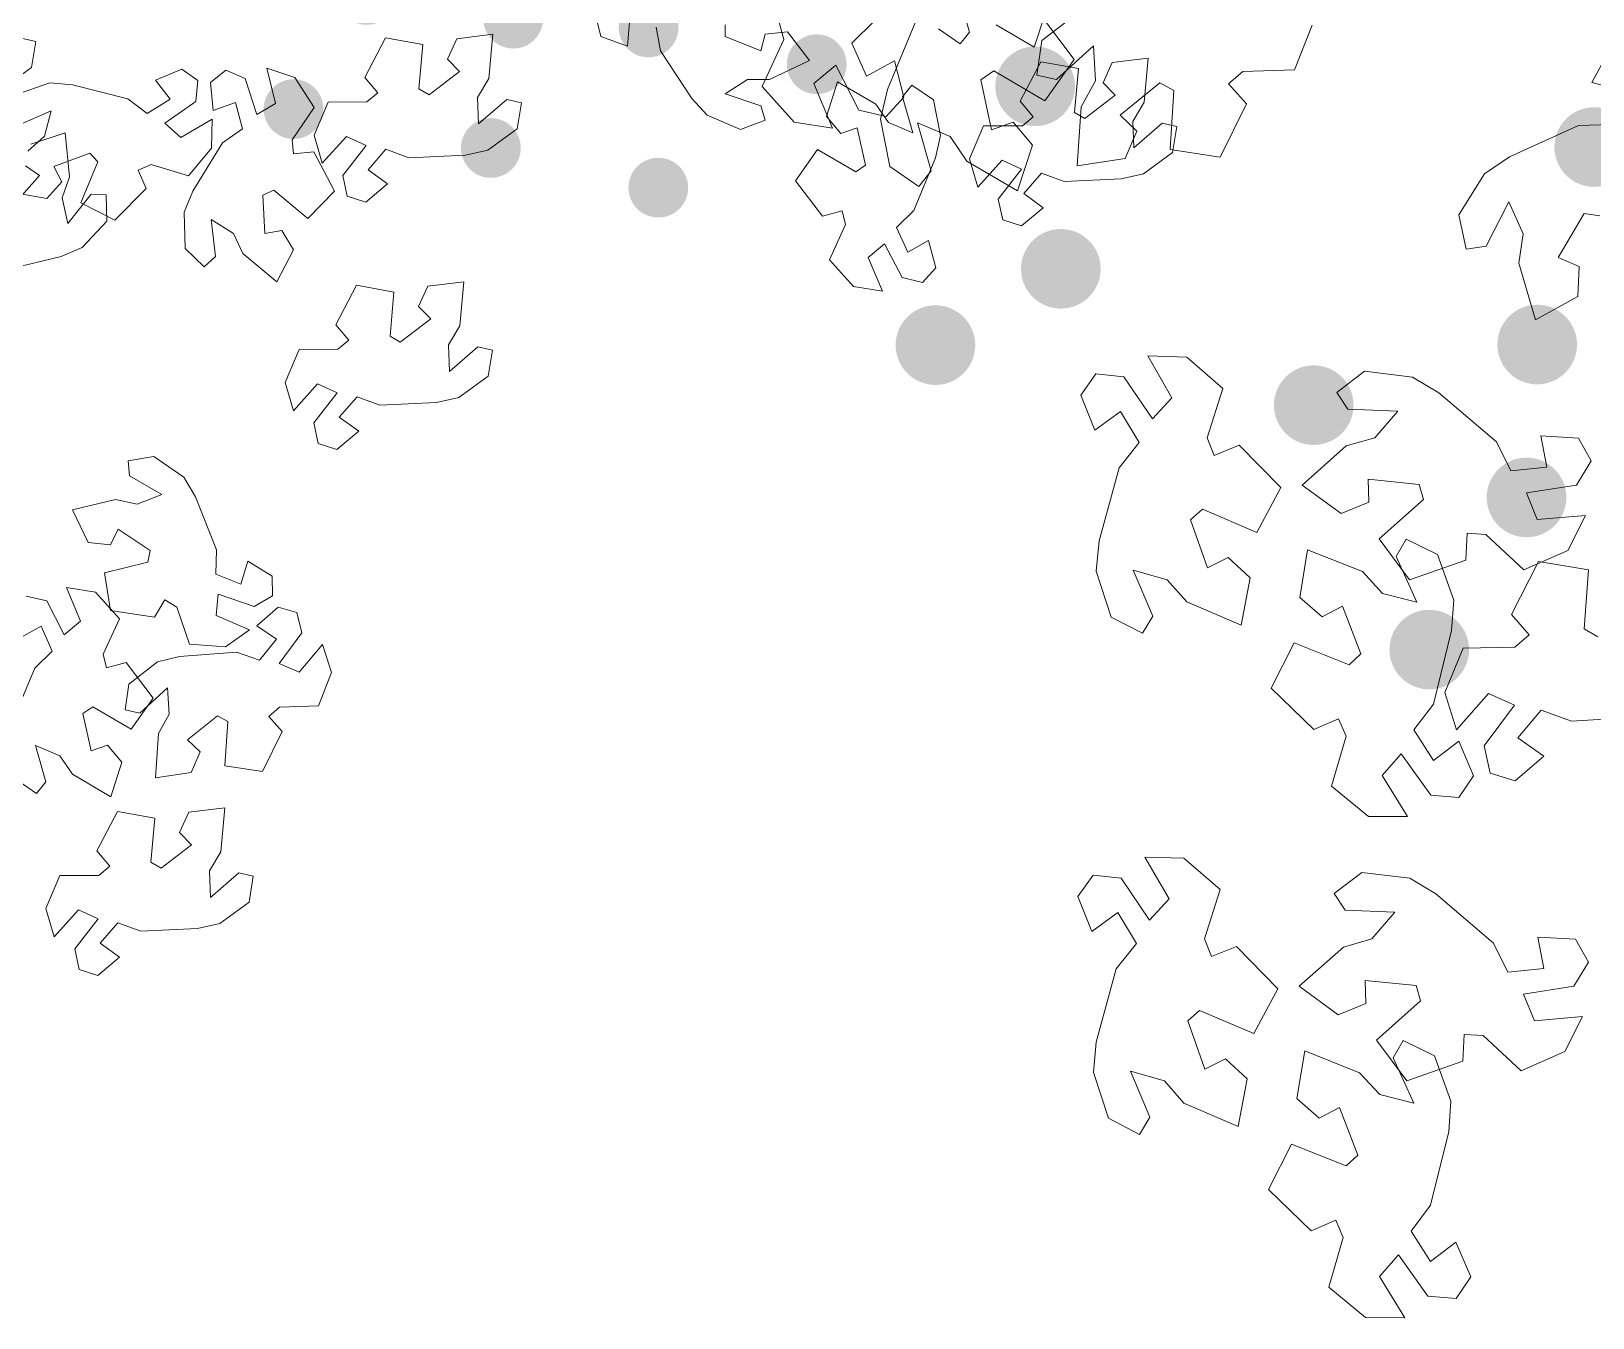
# Model space of a CAD drawing. Header units: millimetres. Extents: x 935 to 13922, y 3203 to 7816.
# Drawn here: x 4587.6 to 4680, y 7081.5 to 7157.6 of the extents above; entities that cross this region are included whole.
import ezdxf

# ---------------------------------------------------------------- set-up
doc = ezdxf.new("R2010")
doc.units = ezdxf.units.MM
doc.layers.add('ALBERI frutti - Fruit', color=7, linetype='Continuous', lineweight=5, true_color=0xfd8930)
doc.layers.add('ALBERO - TREE', color=96, linetype='Continuous', lineweight=5)

msp = doc.modelspace()

# ---------------------------------------------------------------- hatches: boundary and pattern name
at = {"layer": 'ALBERI frutti - Fruit', "lineweight": 30}
h = msp.add_hatch(color=256, dxfattribs=at)
h.dxf.hatch_style = 1
edge = h.paths.add_edge_path()
edge.add_arc((4583.159, 7190.261), 1.767, 0, 360)
edge = h.paths.add_edge_path()
edge.add_arc((4575.708, 7190.375), 1.767, 0, 360)
edge = h.paths.add_edge_path()
edge.add_arc((4585.655, 7177.942), 1.767, 0, 360)
edge = h.paths.add_edge_path()
edge.add_arc((4586.795, 7169.844), 1.767, 0, 360)
edge = h.paths.add_edge_path()
edge.add_arc((4610.458, 7175.246), 1.767, 0, 360)
edge = h.paths.add_edge_path()
edge.add_arc((4613.197, 7178.494), 1.767, 0, 360)
edge = h.paths.add_edge_path()
edge.add_arc((4598.016, 7163.794), 1.767, 0, 360)
edge = h.paths.add_edge_path()
edge.add_arc((4603.14, 7152.949), 1.767, 0, 360)
edge = h.paths.add_edge_path()
edge.add_arc((4607.458, 7159.7), 1.767, 0, 360)
edge = h.paths.add_edge_path()
edge.add_arc((4607.93, 7166.483), 1.767, 0, 360)
edge = h.paths.add_edge_path()
edge.add_arc((4643.108, 7174.371), 1.767, 0, 360)
edge = h.paths.add_edge_path()
edge.add_arc((4647.647, 7165.478), 1.767, 0, 360)
edge = h.paths.add_edge_path()
edge.add_arc((4651.384, 7172.356), 1.767, 0, 360)
edge = h.paths.add_edge_path()
edge.add_arc((4652.007, 7178.903), 1.767, 0, 360)
edge = h.paths.add_edge_path()
edge.add_arc((4643.756, 7180.103), 1.767, 0, 360)
edge = h.paths.add_edge_path()
edge.add_arc((4656.838, 7186.149), 1.767, 0, 360)
edge = h.paths.add_edge_path()
edge.add_arc((4645.988, 7187.513), 1.767, 0, 360)
edge = h.paths.add_edge_path()
edge.add_arc((4636.412, 7186.371), 1.767, 0, 360)
edge = h.paths.add_edge_path()
edge.add_arc((4621.59, 7193.669), 1.767, 0, 360)
edge = h.paths.add_edge_path()
edge.add_arc((4625.079, 7197.563), 1.767, 0, 360)
edge = h.paths.add_edge_path()
edge.add_arc((4643.977, 7205.17), 1.767, 0, 360)
edge = h.paths.add_edge_path()
edge.add_arc((4649.515, 7212.868), 1.767, 0, 360)
edge = h.paths.add_edge_path()
edge.add_arc((4643.687, 7208.474), 1.767, 0, 360)
edge = h.paths.add_edge_path()
edge.add_arc((4633.761, 7209.434), 1.767, 0, 360)
edge = h.paths.add_edge_path()
edge.add_arc((4628.615, 7224.909), 1.767, 0, 360)
edge = h.paths.add_edge_path()
edge.add_arc((4631.852, 7222.376), 1.767, 0, 360)
edge = h.paths.add_edge_path()
edge.add_arc((4636.45, 7217.721), 1.767, 0, 360)
edge = h.paths.add_edge_path()
edge.add_arc((4644.704, 7218.859), 1.767, 0, 360)
edge = h.paths.add_edge_path()
edge.add_arc((4606.344, 7214.916), 1.767, 0, 360)
edge = h.paths.add_edge_path()
edge.add_arc((4610.656, 7206.395), 1.767, 0, 360)
edge = h.paths.add_edge_path()
edge.add_arc((4614.822, 7197.204), 1.767, 0, 360)
edge = h.paths.add_edge_path()
edge.add_arc((4624.601, 7205.304), 1.767, 0, 360)
edge = h.paths.add_edge_path()
edge.add_arc((4602.72, 7187.351), 1.767, 0, 360)
edge = h.paths.add_edge_path()
edge.add_arc((4611.525, 7189.656), 1.767, 0, 360)
edge = h.paths.add_edge_path()
edge.add_arc((4619.659, 7177.047), 1.767, 0, 360)
edge = h.paths.add_edge_path()
edge.add_arc((4620.268, 7164.274), 1.767, 0, 360)
edge = h.paths.add_edge_path()
edge.add_arc((4624.143, 7157.779), 1.767, 0, 360)
edge = h.paths.add_edge_path()
edge.add_arc((4634.086, 7155.601), 1.767, 0, 360)
edge = h.paths.add_edge_path()
edge.add_arc((4624.716, 7148.303), 1.767, 0, 360)
edge = h.paths.add_edge_path()
edge.add_arc((4616.134, 7158.299), 1.767, 0, 360)
edge = h.paths.add_edge_path()
edge.add_arc((4614.811, 7150.649), 1.767, 0, 360)
edge = h.paths.add_edge_path()
edge.add_arc((4592.04, 7186.162), 1.767, 0, 360)
edge = h.paths.add_edge_path()
edge.add_arc((4623.563, 7187.372), 1.767, 0, 360)
edge = h.paths.add_edge_path()
edge.add_arc((4636, 7177.236), 1.767, 0, 360)
edge = h.paths.add_edge_path()
edge.add_arc((4583.786, 7211.794), 1.767, 0, 360)
edge = h.paths.add_edge_path()
edge.add_arc((4579.631, 7206.328), 1.767, 0, 360)
edge = h.paths.add_edge_path()
edge.add_arc((4596.061, 7204.595), 1.767, 0, 360)
edge = h.paths.add_edge_path()
edge.add_arc((4594.522, 7216.751), 1.767, 0, 360)
edge = h.paths.add_edge_path()
edge.add_arc((4608.35, 7224.451), 1.767, 0, 360)
edge = h.paths.add_edge_path()
edge.add_arc((4581.23, 7166.457), 1.767, 0, 360)
h = msp.add_hatch(color=256, dxfattribs=at)
h.dxf.hatch_style = 1
edge = h.paths.add_edge_path()
edge.add_arc((4643.68, 7170.721), 2.355, 0, 360)
edge = h.paths.add_edge_path()
edge.add_arc((4633.747, 7170.872), 2.355, 0, 360)
edge = h.paths.add_edge_path()
edge.add_arc((4647.007, 7154.298), 2.355, 0, 360)
edge = h.paths.add_edge_path()
edge.add_arc((4648.527, 7143.502), 2.355, 0, 360)
edge = h.paths.add_edge_path()
edge.add_arc((4680.073, 7150.704), 2.355, 0, 360)
edge = h.paths.add_edge_path()
edge.add_arc((4683.724, 7155.034), 2.355, 0, 360)
edge = h.paths.add_edge_path()
edge.add_arc((4663.486, 7135.437), 2.355, 0, 360)
edge = h.paths.add_edge_path()
edge.add_arc((4670.318, 7120.98), 2.355, 0, 360)
edge = h.paths.add_edge_path()
edge.add_arc((4676.073, 7129.979), 2.355, 0, 360)
edge = h.paths.add_edge_path()
edge.add_arc((4676.703, 7139.022), 2.355, 0, 360)
edge = h.paths.add_edge_path()
edge.add_arc((4723.599, 7149.538), 2.355, 0, 360)
edge = h.paths.add_edge_path()
edge.add_arc((4729.65, 7137.682), 2.355, 0, 360)
edge = h.paths.add_edge_path()
edge.add_arc((4734.632, 7146.851), 2.355, 0, 360)
edge = h.paths.add_edge_path()
edge.add_arc((4735.463, 7155.579), 2.355, 0, 360)
edge = h.paths.add_edge_path()
edge.add_arc((4724.463, 7157.179), 2.355, 0, 360)
edge = h.paths.add_edge_path()
edge.add_arc((4741.903, 7165.239), 2.355, 0, 360)
edge = h.paths.add_edge_path()
edge.add_arc((4727.438, 7167.058), 2.355, 0, 360)
edge = h.paths.add_edge_path()
edge.add_arc((4714.672, 7165.535), 2.355, 0, 360)
edge = h.paths.add_edge_path()
edge.add_arc((4694.913, 7175.264), 2.355, 0, 360)
edge = h.paths.add_edge_path()
edge.add_arc((4699.564, 7180.455), 2.355, 0, 360)
edge = h.paths.add_edge_path()
edge.add_arc((4724.757, 7190.596), 2.355, 0, 360)
edge = h.paths.add_edge_path()
edge.add_arc((4732.141, 7200.859), 2.355, 0, 360)
edge = h.paths.add_edge_path()
edge.add_arc((4724.371, 7195.001), 2.355, 0, 360)
edge = h.paths.add_edge_path()
edge.add_arc((4711.139, 7196.28), 2.355, 0, 360)
edge = h.paths.add_edge_path()
edge.add_arc((4704.279, 7216.91), 2.355, 0, 360)
edge = h.paths.add_edge_path()
edge.add_arc((4708.594, 7213.533), 2.355, 0, 360)
edge = h.paths.add_edge_path()
edge.add_arc((4714.723, 7207.328), 2.355, 0, 360)
edge = h.paths.add_edge_path()
edge.add_arc((4725.726, 7208.845), 2.355, 0, 360)
edge = h.paths.add_edge_path()
edge.add_arc((4674.589, 7203.589), 2.355, 0, 360)
edge = h.paths.add_edge_path()
edge.add_arc((4680.337, 7192.229), 2.355, 0, 360)
edge = h.paths.add_edge_path()
edge.add_arc((4685.89, 7179.977), 2.355, 0, 360)
edge = h.paths.add_edge_path()
edge.add_arc((4698.927, 7190.775), 2.355, 0, 360)
edge = h.paths.add_edge_path()
edge.add_arc((4669.757, 7166.841), 2.355, 0, 360)
edge = h.paths.add_edge_path()
edge.add_arc((4681.495, 7169.915), 2.355, 0, 360)
edge = h.paths.add_edge_path()
edge.add_arc((4692.339, 7153.105), 2.355, 0, 360)
edge = h.paths.add_edge_path()
edge.add_arc((4693.151, 7136.078), 2.355, 0, 360)
edge = h.paths.add_edge_path()
edge.add_arc((4698.317, 7127.419), 2.355, 0, 360)
edge = h.paths.add_edge_path()
edge.add_arc((4711.571, 7124.515), 2.355, 0, 360)
edge = h.paths.add_edge_path()
edge.add_arc((4699.081, 7114.786), 2.355, 0, 360)
edge = h.paths.add_edge_path()
edge.add_arc((4687.639, 7128.112), 2.355, 0, 360)
edge = h.paths.add_edge_path()
edge.add_arc((4685.876, 7117.914), 2.355, 0, 360)
edge = h.paths.add_edge_path()
edge.add_arc((4655.52, 7165.256), 2.355, 0, 360)
edge = h.paths.add_edge_path()
edge.add_arc((4697.543, 7166.869), 2.355, 0, 360)
edge = h.paths.add_edge_path()
edge.add_arc((4714.123, 7153.358), 2.355, 0, 360)
edge = h.paths.add_edge_path()
edge.add_arc((4644.516, 7199.427), 2.355, 0, 360)
edge = h.paths.add_edge_path()
edge.add_arc((4638.977, 7192.14), 2.355, 0, 360)
edge = h.paths.add_edge_path()
edge.add_arc((4660.88, 7189.829), 2.355, 0, 360)
edge = h.paths.add_edge_path()
edge.add_arc((4658.828, 7206.034), 2.355, 0, 360)
edge = h.paths.add_edge_path()
edge.add_arc((4677.262, 7216.3), 2.355, 0, 360)
edge = h.paths.add_edge_path()
edge.add_arc((4641.109, 7138.987), 2.355, 0, 360)

# ---------------------------------------------------------------- linework, layer by layer
at = {"layer": 'ALBERO - TREE', "lineweight": 9}
for points in [[(4642.514, 7159.641), (4643.115, 7157.507), (4642.562, 7156.813), (4641.284, 7157.694)], [(4623.02, 7158.091), (4622.888, 7156.681), (4621.31, 7157.246), (4621.049, 7158.375)], [(4647.196, 7158.687), (4649.32, 7155.889), (4647.58, 7153.438), (4644.564, 7155.204), (4643.786, 7154.676), (4644.43, 7151.723), (4645.715, 7152.172), (4646.853, 7150.825), (4645.971, 7148.11), (4642.958, 7149.878), (4641.973, 7151.329), (4640.055, 7152.143), (4640.856, 7149.297), (4640.118, 7148.373), (4638.415, 7149.547), (4637.868, 7152.356), (4638.267, 7154.11), (4639.983, 7158.254)], [(4647.614, 7158.652), (4646.952, 7156.616), (4644.692, 7157.942)], [(4663.393, 7157.905), (4662.353, 7155.274), (4659.288, 7155.179), (4658.448, 7154.445), (4659.505, 7153.251), (4659.505, 7153.251), (4657.956, 7150.098), (4654.986, 7150.553), (4655.211, 7154.041), (4654.39, 7154.499), (4652.04, 7152.599), (4653.018, 7151.653), (4652.324, 7150.031), (4649.502, 7149.602), (4649.73, 7153.087), (4650.586, 7154.619), (4650.453, 7156.698), (4648.269, 7154.706), (4647.112, 7154.951), (4647.397, 7156.999), (4649.662, 7158.748)], [(4628.676, 7157.941), (4628.675, 7157.236), (4630.777, 7156.389), (4631.041, 7157.375), (4632.357, 7157.513), (4633.668, 7155.82), (4631.3, 7154.697), (4629.984, 7154.699), (4628.67, 7153.854), (4630.773, 7153.149), (4631.034, 7152.302), (4629.588, 7151.741), (4627.615, 7152.587), (4626.696, 7153.575), (4624.85, 7156.388), (4624.598, 7157.805)], [(4637.521, 7158.186), (4636.154, 7156.841), (4637.029, 7154.89), (4638.678, 7155.808), (4639.247, 7153.647), (4638.203, 7152.509), (4636.581, 7152.887), (4636.581, 7152.887), (4635.21, 7155.557), (4633.913, 7154.46), (4635.029, 7151.826), (4632.744, 7152.174), (4630.852, 7154.277), (4632.132, 7157.064), (4631.849, 7158.142)], [(4587.033, 7157.154), (4587.896, 7156.949), (4587.644, 7155.418), (4585.913, 7154.148)], [(4681.768, 7154.052), (4679.938, 7154.513), (4681.004, 7156.476)], [(4586.703, 7153.794), (4588.731, 7154.498), (4590.075, 7154.389), (4593.335, 7153.555), (4594.476, 7152.679), (4595.835, 7153.531), (4594.982, 7154.661), (4596.528, 7155.308), (4597.482, 7154.65), (4597.369, 7153.406), (4597.369, 7153.406), (4595.528, 7152.111), (4596.478, 7151.26), (4598.319, 7152.363), (4598.297, 7150.629), (4596.931, 7149.005), (4594.728, 7149.668), (4593.956, 7149.345), (4594.423, 7148.245), (4594.423, 7148.245), (4592.571, 7146.37), (4590.566, 7147.402), (4591.557, 7149.829), (4591.082, 7150.35), (4588.958, 7149.558), (4589.428, 7148.652), (4588.548, 7147.664), (4586.439, 7148.03)], [(4587.431, 7150.456), (4588.404, 7151.341), (4588.805, 7152.852), (4586.777, 7151.955)], [(4680.417, 7146.631), (4679.489, 7146.776), (4677.944, 7144.179), (4679.189, 7143.63), (4679.102, 7141.868), (4676.604, 7140.487), (4675.608, 7143.835), (4675.879, 7145.568), (4675.033, 7147.472), (4673.676, 7144.845), (4672.506, 7144.674), (4672.062, 7146.694), (4673.58, 7149.12), (4675.069, 7150.13), (4679.151, 7151.987), (4681.069, 7152.031)], [(4587.596, 7150.882), (4589.632, 7151.546), (4589.89, 7148.938), (4589.445, 7147.7), (4589.798, 7146.177), (4591.17, 7147.92), (4592.056, 7147.88), (4592.097, 7146.329), (4590.635, 7144.757), (4589.395, 7144.225), (4586.124, 7143.436)], [(4586.615, 7147.322), (4588.121, 7149.016), (4587.282, 7149.597)], [(4683.217, 7117.029), (4678.74, 7116.756), (4676.934, 7117.4), (4675.558, 7115.764), (4677.103, 7114.678), (4675.405, 7113.226), (4673.926, 7113.671), (4673.56, 7115.295), (4673.56, 7115.295), (4675.367, 7117.692), (4673.815, 7118.382), (4671.93, 7116.231), (4671.249, 7118.44), (4672.319, 7121.059), (4675.384, 7121.119), (4676.232, 7121.843), (4675.19, 7123.049), (4675.19, 7123.049), (4676.774, 7126.185), (4679.739, 7125.695), (4679.474, 7122.21), (4680.29, 7121.742)], [(4587.335, 7124.145), (4588.551, 7123.858), (4588.551, 7123.858), (4589.572, 7121.852), (4590.548, 7122.671), (4589.717, 7124.649), (4591.431, 7124.382), (4592.845, 7122.8), (4591.877, 7120.713), (4592.087, 7119.903), (4593.243, 7120.21), (4593.243, 7120.21), (4594.836, 7118.11), (4593.531, 7116.273), (4591.268, 7117.597), (4590.685, 7117.201), (4591.168, 7114.986), (4592.132, 7115.323), (4592.986, 7114.312), (4592.324, 7112.276), (4590.064, 7113.602), (4589.325, 7114.691), (4587.886, 7115.301), (4588.487, 7113.166), (4587.934, 7112.473), (4586.656, 7113.353)], [(4586.545, 7116.776), (4587.832, 7119.885), (4588.861, 7120.891), (4588.21, 7122.356), (4586.97, 7121.672)]]:
    msp.add_lwpolyline(points, dxfattribs=at)
for points in [[(4616.363, 7151.789), (4614.632, 7150.519), (4613.314, 7150.229), (4609.954, 7150.068), (4608.605, 7150.57), (4607.557, 7149.356), (4608.705, 7148.526), (4607.417, 7147.454), (4606.312, 7147.803), (4606.054, 7149.025), (4606.054, 7149.025), (4607.433, 7150.804), (4606.275, 7151.338), (4604.84, 7149.742), (4604.351, 7151.406), (4605.18, 7153.36), (4607.48, 7153.374), (4608.123, 7153.909), (4607.353, 7154.824), (4607.353, 7154.824), (4608.573, 7157.16), (4610.792, 7156.763), (4610.559, 7154.152), (4611.165, 7153.793), (4612.963, 7155.174), (4612.248, 7155.902), (4612.798, 7157.106), (4614.922, 7157.375), (4614.686, 7154.765), (4614.016, 7153.633), (4614.077, 7152.071), (4615.752, 7153.525), (4616.615, 7153.32)], [(4655.138, 7150.38), (4653.406, 7149.111), (4652.089, 7148.821), (4648.728, 7148.66), (4647.38, 7149.162), (4646.332, 7147.948), (4647.479, 7147.118), (4646.191, 7146.046), (4645.086, 7146.394), (4644.828, 7147.616), (4644.828, 7147.616), (4646.207, 7149.396), (4645.05, 7149.929), (4643.615, 7148.334), (4643.126, 7149.998), (4643.954, 7151.952), (4646.255, 7151.966), (4646.898, 7152.501), (4646.128, 7153.416), (4646.128, 7153.416), (4647.348, 7155.752), (4649.566, 7155.355), (4649.333, 7152.744), (4649.94, 7152.385), (4651.737, 7153.766), (4651.022, 7154.494), (4651.572, 7155.697), (4653.696, 7155.967), (4653.46, 7153.357), (4652.791, 7152.224), (4652.851, 7150.663), (4654.526, 7152.116), (4655.389, 7151.911)], [(4596.737, 7144.701), (4596.67, 7146.847), (4597.175, 7148.097), (4598.943, 7150.96), (4600.12, 7151.788), (4599.711, 7153.339), (4598.378, 7152.862), (4598.222, 7154.531), (4599.135, 7155.245), (4600.289, 7154.767), (4600.289, 7154.767), (4600.976, 7152.623), (4602.07, 7153.275), (4601.567, 7155.361), (4603.215, 7154.824), (4604.358, 7153.035), (4603.069, 7151.13), (4603.146, 7150.297), (4604.336, 7150.415), (4604.336, 7150.415), (4605.573, 7148.088), (4603.991, 7146.482), (4601.969, 7148.151), (4601.33, 7147.854), (4601.452, 7145.591), (4602.457, 7145.769), (4603.139, 7144.634), (4602.16, 7142.73), (4600.141, 7144.401), (4599.585, 7145.594), (4598.263, 7146.427), (4598.515, 7144.223), (4597.857, 7143.628)], [(4640.991, 7153.495), (4641.409, 7151.389), (4641.114, 7150.073), (4639.838, 7146.96), (4638.813, 7145.95), (4639.469, 7144.487), (4640.706, 7145.175), (4641.133, 7143.555), (4640.349, 7142.701), (4639.133, 7142.984), (4639.133, 7142.984), (4638.104, 7144.987), (4637.131, 7144.164), (4637.969, 7142.189), (4636.255, 7142.45), (4634.835, 7144.027), (4635.795, 7146.118), (4635.583, 7146.927), (4634.428, 7146.616), (4634.428, 7146.616), (4632.828, 7148.71), (4634.126, 7150.552), (4636.394, 7149.236), (4636.976, 7149.634), (4636.485, 7151.847), (4635.522, 7151.507), (4634.665, 7152.515), (4635.32, 7154.553), (4637.584, 7153.235), (4638.327, 7152.149), (4639.768, 7151.543), (4639.16, 7153.676), (4639.711, 7154.371)], [(4614.653, 7137.154), (4612.922, 7135.885), (4611.604, 7135.595), (4608.244, 7135.434), (4606.895, 7135.936), (4605.847, 7134.722), (4606.994, 7133.892), (4605.706, 7132.82), (4604.601, 7133.169), (4604.343, 7134.391), (4604.343, 7134.391), (4605.723, 7136.17), (4604.565, 7136.703), (4603.13, 7135.108), (4602.641, 7136.772), (4603.47, 7138.726), (4605.77, 7138.74), (4606.413, 7139.275), (4605.643, 7140.19), (4605.643, 7140.19), (4606.863, 7142.526), (4609.082, 7142.129), (4608.848, 7139.518), (4609.455, 7139.159), (4611.253, 7140.54), (4610.537, 7141.268), (4611.087, 7142.472), (4613.212, 7142.741), (4612.976, 7140.131), (4612.306, 7138.999), (4612.367, 7137.437), (4614.042, 7138.891), (4614.905, 7138.685)], [(4651.513, 7122.896), (4650.617, 7125.614), (4650.792, 7127.404), (4651.974, 7131.731), (4653.165, 7133.234), (4652.059, 7135.063), (4650.534, 7133.951), (4649.705, 7136.025), (4650.603, 7137.283), (4652.258, 7137.106), (4652.258, 7137.106), (4653.946, 7134.624), (4655.099, 7135.871), (4653.668, 7138.349), (4655.979, 7138.283), (4658.115, 7136.427), (4657.185, 7133.505), (4657.598, 7132.469), (4659.075, 7133.068), (4659.075, 7133.068), (4661.534, 7130.559), (4660.116, 7127.909), (4656.902, 7129.281), (4656.197, 7128.66), (4657.207, 7125.812), (4658.425, 7126.419), (4659.724, 7125.225), (4659.19, 7122.421), (4655.978, 7123.796), (4654.818, 7125.112), (4652.814, 7125.678), (4653.966, 7122.956), (4653.35, 7121.946)], [(4666.495, 7137.446), (4669.335, 7137.097), (4670.88, 7136.176), (4674.291, 7133.263), (4675.142, 7131.544), (4677.269, 7131.765), (4676.912, 7133.619), (4679.142, 7133.484), (4679.897, 7132.136), (4679.031, 7130.714), (4679.031, 7130.714), (4676.067, 7130.246), (4676.703, 7128.671), (4679.554, 7128.909), (4678.509, 7126.847), (4675.92, 7125.706), (4673.673, 7127.793), (4672.56, 7127.861), (4672.473, 7126.269), (4672.473, 7126.269), (4669.154, 7125.115), (4667.362, 7127.526), (4669.973, 7129.849), (4669.712, 7130.752), (4666.705, 7131.052), (4666.735, 7129.692), (4665.101, 7129.026), (4662.793, 7130.704), (4665.405, 7133.023), (4667.09, 7133.511), (4668.457, 7135.083), (4665.503, 7135.201), (4664.852, 7136.189)], [(4594.884, 7132.403), (4596.643, 7131.172), (4597.342, 7130.018), (4598.576, 7126.888), (4598.535, 7125.45), (4600.021, 7124.848), (4600.438, 7126.201), (4601.867, 7125.327), (4601.893, 7124.168), (4600.819, 7123.531), (4600.819, 7123.531), (4598.69, 7124.264), (4598.558, 7122.997), (4600.53, 7122.151), (4599.112, 7121.152), (4596.995, 7121.308), (4596.242, 7123.482), (4595.528, 7123.919), (4594.91, 7122.895), (4594.91, 7122.895), (4592.305, 7123.298), (4591.967, 7125.527), (4594.515, 7126.146), (4594.659, 7126.836), (4592.773, 7128.094), (4592.314, 7127.182), (4590.997, 7127.316), (4590.059, 7129.24), (4592.606, 7129.857), (4593.894, 7129.587), (4595.353, 7130.147), (4593.437, 7131.265), (4593.354, 7132.148)], [(4670.805, 7126.6), (4671.768, 7123.905), (4671.637, 7122.111), (4670.563, 7117.756), (4669.409, 7116.225), (4670.561, 7114.423), (4672.058, 7115.573), (4672.937, 7113.52), (4672.071, 7112.241), (4670.412, 7112.376), (4670.412, 7112.376), (4668.664, 7114.816), (4667.541, 7113.54), (4669.033, 7111.099), (4666.721, 7111.108), (4664.54, 7112.91), (4665.398, 7115.854), (4664.959, 7116.88), (4663.497, 7116.244), (4663.497, 7116.244), (4660.977, 7118.692), (4662.329, 7121.375), (4665.576, 7120.084), (4666.266, 7120.722), (4665.185, 7123.544), (4663.983, 7122.908), (4662.654, 7124.068), (4663.119, 7126.885), (4666.363, 7125.59), (4667.556, 7124.303), (4669.574, 7123.787), (4668.354, 7126.48), (4668.945, 7127.504)], [(4593.393, 7118.944), (4595.093, 7120.255), (4596.403, 7120.578), (4599.758, 7120.822), (4601.119, 7120.354), (4602.137, 7121.594), (4600.969, 7122.394), (4602.23, 7123.498), (4603.343, 7123.177), (4603.632, 7121.962), (4603.632, 7121.962), (4602.297, 7120.149), (4603.467, 7119.644), (4604.862, 7121.275), (4605.392, 7119.623), (4604.612, 7117.65), (4602.313, 7117.578), (4601.683, 7117.028), (4602.476, 7116.132), (4602.476, 7116.132), (4601.314, 7113.767), (4599.086, 7114.108), (4599.255, 7116.725), (4598.639, 7117.068), (4596.877, 7115.643), (4597.61, 7114.933), (4597.09, 7113.716), (4594.973, 7113.395), (4595.144, 7116.009), (4595.786, 7117.158), (4595.686, 7118.718), (4594.048, 7117.223), (4593.18, 7117.407)], [(4600.51, 7106.04), (4598.778, 7104.771), (4597.461, 7104.481), (4594.1, 7104.32), (4592.752, 7104.821), (4591.704, 7103.607), (4592.851, 7102.778), (4591.563, 7101.706), (4590.458, 7102.054), (4590.2, 7103.276), (4590.2, 7103.276), (4591.579, 7105.056), (4590.422, 7105.589), (4588.987, 7103.994), (4588.498, 7105.658), (4589.326, 7107.612), (4591.627, 7107.626), (4592.27, 7108.161), (4591.5, 7109.076), (4591.5, 7109.076), (4592.72, 7111.412), (4594.938, 7111.015), (4594.705, 7108.403), (4595.312, 7108.045), (4597.109, 7109.426), (4596.394, 7110.154), (4596.944, 7111.357), (4599.068, 7111.627), (4598.833, 7109.017), (4598.163, 7107.884), (4598.224, 7106.323), (4599.899, 7107.776), (4600.761, 7107.571)], [(4651.345, 7093.256), (4650.45, 7095.974), (4650.625, 7097.764), (4651.806, 7102.091), (4652.998, 7103.593), (4651.891, 7105.423), (4650.366, 7104.31), (4649.538, 7106.385), (4650.435, 7107.642), (4652.09, 7107.465), (4652.09, 7107.465), (4653.778, 7104.984), (4654.931, 7106.231), (4653.501, 7108.708), (4655.811, 7108.642), (4657.947, 7106.786), (4657.017, 7103.864), (4657.43, 7102.828), (4658.907, 7103.428), (4658.907, 7103.428), (4661.366, 7100.918), (4659.948, 7098.269), (4656.734, 7099.641), (4656.029, 7099.019), (4657.039, 7096.171), (4658.257, 7096.778), (4659.556, 7095.585), (4659.022, 7092.781), (4655.81, 7094.155), (4654.65, 7095.471), (4652.646, 7096.038), (4653.798, 7093.315), (4653.182, 7092.306)], [(4666.327, 7107.805), (4669.168, 7107.457), (4670.712, 7106.535), (4674.123, 7103.622), (4674.974, 7101.903), (4677.101, 7102.125), (4676.744, 7103.978), (4678.974, 7103.843), (4679.729, 7102.496), (4678.863, 7101.073), (4678.863, 7101.073), (4675.899, 7100.605), (4676.535, 7099.03), (4679.386, 7099.268), (4678.342, 7097.206), (4675.752, 7096.065), (4673.505, 7098.152), (4672.392, 7098.22), (4672.305, 7096.628), (4672.305, 7096.628), (4668.987, 7095.474), (4667.194, 7097.886), (4669.806, 7100.209), (4669.544, 7101.111), (4666.537, 7101.412), (4666.567, 7100.051), (4664.934, 7099.385), (4662.625, 7101.064), (4665.237, 7103.382), (4666.922, 7103.871), (4668.289, 7105.443), (4665.335, 7105.561), (4664.685, 7106.548)], [(4670.637, 7096.959), (4671.6, 7094.264), (4671.469, 7092.47), (4670.395, 7088.116), (4669.241, 7086.584), (4670.393, 7084.782), (4671.89, 7085.933), (4672.769, 7083.879), (4671.904, 7082.6), (4670.244, 7082.736), (4670.244, 7082.736), (4668.496, 7085.175), (4667.374, 7083.899), (4668.865, 7081.458), (4666.554, 7081.467), (4664.373, 7083.269), (4665.23, 7086.214), (4664.791, 7087.239), (4663.33, 7086.603), (4663.33, 7086.603), (4660.809, 7089.051), (4662.161, 7091.735), (4665.408, 7090.443), (4666.098, 7091.082), (4665.017, 7093.904), (4663.815, 7093.267), (4662.487, 7094.428), (4662.951, 7097.244), (4666.196, 7095.95), (4667.388, 7094.663), (4669.406, 7094.146), (4668.186, 7096.839), (4668.777, 7097.864)]]:
    msp.add_lwpolyline(points, close=True, dxfattribs=at)

doc.saveas('drawing.dxf')
